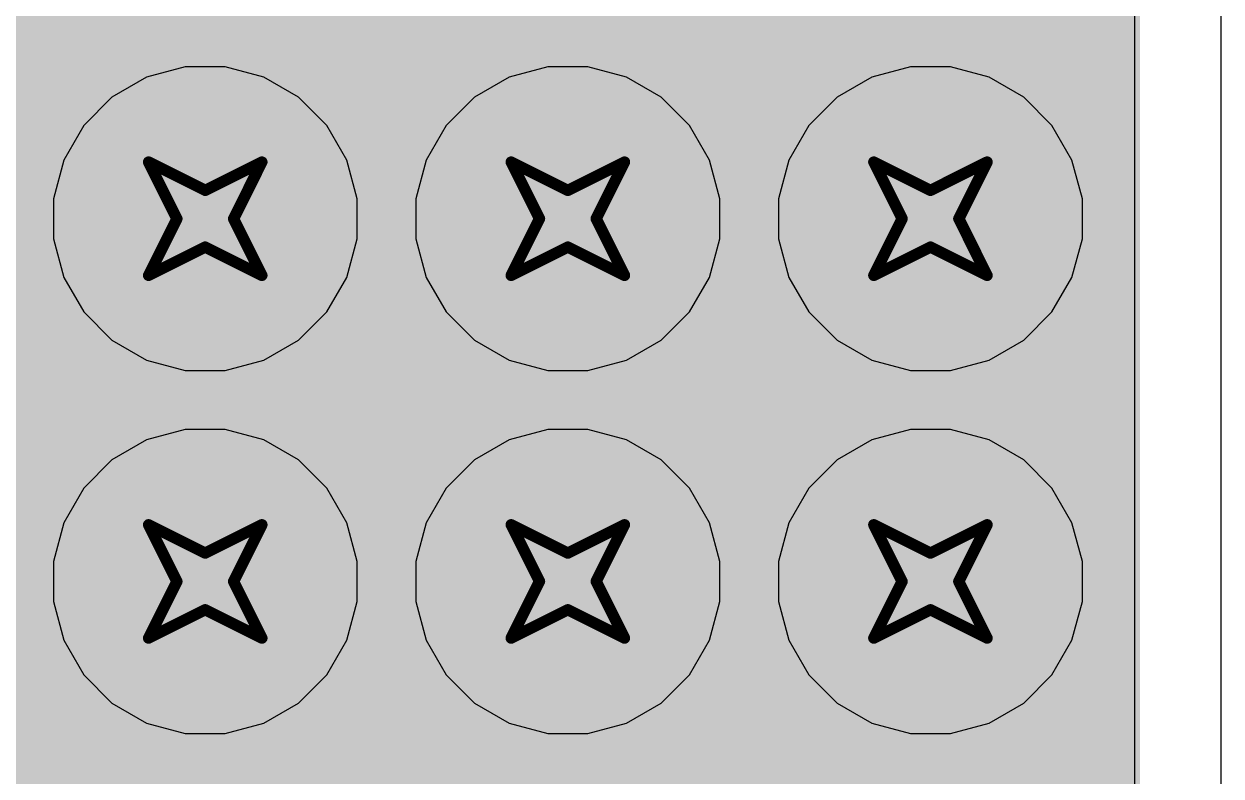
# Model space of a CAD drawing. Header units: inches. Extents: x -36 to 349, y -11 to 240.
# Drawn here: x 108.62 to 113.99, y 25.54 to 28.91 of the extents above; entities that cross this region are included whole.
import ezdxf

# ---------------------------------------------------------------- set-up
doc = ezdxf.new("R2010")
doc.units = ezdxf.units.IN
for name, color, linetype in [('Bottom Layer', 5, 'Continuous'), ('Drill Drawing', 1, 'Continuous'), ('Layer 1', 16, 'Continuous'), ('Layer 2', 76, 'Continuous'), ('Top Layer', 1, 'Continuous'), ('Via Holes', 16, 'Continuous')]:
    doc.layers.add(name, color=color, linetype=linetype)

msp = doc.modelspace()

# ---------------------------------------------------------------- hatches: boundary and pattern name
at = {"layer": 'Bottom Layer'}
h = msp.add_hatch(color=5, dxfattribs=at)
edge = h.paths.add_edge_path()
edge.add_arc((109.4322, 28.0416), 0.3, 0, 360)
h = msp.add_hatch(color=5, dxfattribs=at)
edge = h.paths.add_edge_path()
edge.add_arc((111.0578, 28.0416), 0.3, 0, 360)
h = msp.add_hatch(color=5, dxfattribs=at)
edge = h.paths.add_edge_path()
edge.add_arc((112.6834, 28.0416), 0.3, 0, 360)
h = msp.add_hatch(color=5, dxfattribs=at)
edge = h.paths.add_edge_path()
edge.add_arc((109.4322, 26.416), 0.3, 0, 360)
h = msp.add_hatch(color=5, dxfattribs=at)
edge = h.paths.add_edge_path()
edge.add_arc((111.0578, 26.416), 0.3, 0, 360)
h = msp.add_hatch(color=5, dxfattribs=at)
edge = h.paths.add_edge_path()
edge.add_arc((112.6834, 26.416), 0.3, 0, 360)
at = {"layer": 'Layer 1'}
h = msp.add_hatch(color=16, dxfattribs=at)
edge = h.paths.add_edge_path()
edge.add_arc((109.4322, 28.0416), 0.3, 0, 360)
h = msp.add_hatch(color=16, dxfattribs=at)
edge = h.paths.add_edge_path()
edge.add_arc((111.0578, 28.0416), 0.3, 0, 360)
h = msp.add_hatch(color=16, dxfattribs=at)
edge = h.paths.add_edge_path()
edge.add_arc((112.6834, 28.0416), 0.3, 0, 360)
h = msp.add_hatch(color=16, dxfattribs=at)
edge = h.paths.add_edge_path()
edge.add_arc((109.4322, 26.416), 0.3, 0, 360)
h = msp.add_hatch(color=16, dxfattribs=at)
edge = h.paths.add_edge_path()
edge.add_arc((111.0578, 26.416), 0.3, 0, 360)
h = msp.add_hatch(color=16, dxfattribs=at)
edge = h.paths.add_edge_path()
edge.add_arc((112.6834, 26.416), 0.3, 0, 360)
at = {"layer": 'Layer 2'}
h = msp.add_hatch(color=76, dxfattribs=at)
edge = h.paths.add_edge_path()
edge.add_arc((109.4322, 28.0416), 0.3, 0, 360)
h = msp.add_hatch(color=76, dxfattribs=at)
edge = h.paths.add_edge_path()
edge.add_arc((111.0578, 28.0416), 0.3, 0, 360)
h = msp.add_hatch(color=76, dxfattribs=at)
edge = h.paths.add_edge_path()
edge.add_arc((112.6834, 28.0416), 0.3, 0, 360)
h = msp.add_hatch(color=76, dxfattribs=at)
edge = h.paths.add_edge_path()
edge.add_arc((109.4322, 26.416), 0.3, 0, 360)
h = msp.add_hatch(color=76, dxfattribs=at)
edge = h.paths.add_edge_path()
edge.add_arc((111.0578, 26.416), 0.3, 0, 360)
h = msp.add_hatch(color=76, dxfattribs=at)
edge = h.paths.add_edge_path()
edge.add_arc((112.6834, 26.416), 0.3, 0, 360)
at = {"layer": 'Top Layer'}
msp.add_hatch(color=1, dxfattribs=at).paths.add_polyline_path([(99.7548, 20.447), (113.6232, 20.447), (113.6232, 32.3342), (99.7548, 32.3342)])
h = msp.add_hatch(color=1, dxfattribs=at)
edge = h.paths.add_edge_path()
edge.add_arc((109.4322, 28.0416), 0.3, 0, 360)
h = msp.add_hatch(color=1, dxfattribs=at)
edge = h.paths.add_edge_path()
edge.add_arc((111.0578, 28.0416), 0.3, 0, 360)
h = msp.add_hatch(color=1, dxfattribs=at)
edge = h.paths.add_edge_path()
edge.add_arc((112.6834, 28.0416), 0.3, 0, 360)
h = msp.add_hatch(color=1, dxfattribs=at)
edge = h.paths.add_edge_path()
edge.add_arc((109.4322, 26.416), 0.3, 0, 360)
h = msp.add_hatch(color=1, dxfattribs=at)
edge = h.paths.add_edge_path()
edge.add_arc((111.0578, 26.416), 0.3, 0, 360)
h = msp.add_hatch(color=1, dxfattribs=at)
edge = h.paths.add_edge_path()
edge.add_arc((112.6834, 26.416), 0.3, 0, 360)
at = {"layer": 'Via Holes'}
h = msp.add_hatch(color=7, dxfattribs=at)
edge = h.paths.add_edge_path()
edge.add_arc((109.4322, 28.0416), 0.15, 0, 360)
h = msp.add_hatch(color=7, dxfattribs=at)
edge = h.paths.add_edge_path()
edge.add_arc((111.0578, 28.0416), 0.15, 0, 360)
h = msp.add_hatch(color=7, dxfattribs=at)
edge = h.paths.add_edge_path()
edge.add_arc((112.6834, 28.0416), 0.15, 0, 360)
h = msp.add_hatch(color=7, dxfattribs=at)
edge = h.paths.add_edge_path()
edge.add_arc((109.4322, 26.416), 0.15, 0, 360)
h = msp.add_hatch(color=7, dxfattribs=at)
edge = h.paths.add_edge_path()
edge.add_arc((111.0578, 26.416), 0.15, 0, 360)
h = msp.add_hatch(color=7, dxfattribs=at)
edge = h.paths.add_edge_path()
edge.add_arc((112.6834, 26.416), 0.15, 0, 360)

# ---------------------------------------------------------------- linework, layer by layer
at = {"layer": 'Bottom Layer'}
for p, q in [((113.5978, 32.3342), (113.5978, 1.0414)), ((113.9863, 1.0414), (113.9863, 32.3342))]:
    msp.add_line(p, q, dxfattribs=at)
at = {"layer": 'Drill Drawing'}
for points in [[(109.1782, 28.2956, 0.0508, 0.0508, 0), (109.4322, 28.1686, 0.0508, 0.0508, 0)], [(109.1782, 28.2956, 0.0508, 0.0508, 0), (109.3052, 28.0416, 0.0508, 0.0508, 0)], [(109.4322, 28.1686, 0.0508, 0.0508, 0), (109.6862, 28.2956, 0.0508, 0.0508, 0)], [(109.5592, 28.0416, 0.0508, 0.0508, 0), (109.6862, 28.2956, 0.0508, 0.0508, 0)], [(110.8038, 28.2956, 0.0508, 0.0508, 0), (111.0578, 28.1686, 0.0508, 0.0508, 0)], [(110.8038, 28.2956, 0.0508, 0.0508, 0), (110.9308, 28.0416, 0.0508, 0.0508, 0)], [(111.0578, 28.1686, 0.0508, 0.0508, 0), (111.3118, 28.2956, 0.0508, 0.0508, 0)], [(111.1848, 28.0416, 0.0508, 0.0508, 0), (111.3118, 28.2956, 0.0508, 0.0508, 0)], [(112.4294, 28.2956, 0.0508, 0.0508, 0), (112.6834, 28.1686, 0.0508, 0.0508, 0)], [(112.4294, 28.2956, 0.0508, 0.0508, 0), (112.5564, 28.0416, 0.0508, 0.0508, 0)], [(112.6834, 28.1686, 0.0508, 0.0508, 0), (112.9374, 28.2956, 0.0508, 0.0508, 0)], [(112.8104, 28.0416, 0.0508, 0.0508, 0), (112.9374, 28.2956, 0.0508, 0.0508, 0)], [(109.1782, 27.7876, 0.0508, 0.0508, 0), (109.3052, 28.0416, 0.0508, 0.0508, 0)], [(109.5592, 28.0416, 0.0508, 0.0508, 0), (109.6862, 27.7876, 0.0508, 0.0508, 0)], [(110.8038, 27.7876, 0.0508, 0.0508, 0), (110.9308, 28.0416, 0.0508, 0.0508, 0)], [(111.1848, 28.0416, 0.0508, 0.0508, 0), (111.3118, 27.7876, 0.0508, 0.0508, 0)], [(112.4294, 27.7876, 0.0508, 0.0508, 0), (112.5564, 28.0416, 0.0508, 0.0508, 0)], [(112.8104, 28.0416, 0.0508, 0.0508, 0), (112.9374, 27.7876, 0.0508, 0.0508, 0)], [(109.1782, 27.7876, 0.0508, 0.0508, 0), (109.4322, 27.9146, 0.0508, 0.0508, 0)], [(109.4322, 27.9146, 0.0508, 0.0508, 0), (109.6862, 27.7876, 0.0508, 0.0508, 0)], [(110.8038, 27.7876, 0.0508, 0.0508, 0), (111.0578, 27.9146, 0.0508, 0.0508, 0)], [(111.0578, 27.9146, 0.0508, 0.0508, 0), (111.3118, 27.7876, 0.0508, 0.0508, 0)], [(112.4294, 27.7876, 0.0508, 0.0508, 0), (112.6834, 27.9146, 0.0508, 0.0508, 0)], [(112.6834, 27.9146, 0.0508, 0.0508, 0), (112.9374, 27.7876, 0.0508, 0.0508, 0)], [(109.1782, 26.67, 0.0508, 0.0508, 0), (109.4322, 26.543, 0.0508, 0.0508, 0)], [(109.1782, 26.67, 0.0508, 0.0508, 0), (109.3052, 26.416, 0.0508, 0.0508, 0)], [(109.4322, 26.543, 0.0508, 0.0508, 0), (109.6862, 26.67, 0.0508, 0.0508, 0)], [(109.5592, 26.416, 0.0508, 0.0508, 0), (109.6862, 26.67, 0.0508, 0.0508, 0)], [(110.8038, 26.67, 0.0508, 0.0508, 0), (111.0578, 26.543, 0.0508, 0.0508, 0)], [(110.8038, 26.67, 0.0508, 0.0508, 0), (110.9308, 26.416, 0.0508, 0.0508, 0)], [(111.0578, 26.543, 0.0508, 0.0508, 0), (111.3118, 26.67, 0.0508, 0.0508, 0)], [(111.1848, 26.416, 0.0508, 0.0508, 0), (111.3118, 26.67, 0.0508, 0.0508, 0)], [(112.4294, 26.67, 0.0508, 0.0508, 0), (112.6834, 26.543, 0.0508, 0.0508, 0)], [(112.4294, 26.67, 0.0508, 0.0508, 0), (112.5564, 26.416, 0.0508, 0.0508, 0)], [(112.6834, 26.543, 0.0508, 0.0508, 0), (112.9374, 26.67, 0.0508, 0.0508, 0)], [(112.8104, 26.416, 0.0508, 0.0508, 0), (112.9374, 26.67, 0.0508, 0.0508, 0)], [(109.1782, 26.162, 0.0508, 0.0508, 0), (109.3052, 26.416, 0.0508, 0.0508, 0)], [(109.5592, 26.416, 0.0508, 0.0508, 0), (109.6862, 26.162, 0.0508, 0.0508, 0)], [(110.8038, 26.162, 0.0508, 0.0508, 0), (110.9308, 26.416, 0.0508, 0.0508, 0)], [(111.1848, 26.416, 0.0508, 0.0508, 0), (111.3118, 26.162, 0.0508, 0.0508, 0)], [(112.4294, 26.162, 0.0508, 0.0508, 0), (112.5564, 26.416, 0.0508, 0.0508, 0)], [(112.8104, 26.416, 0.0508, 0.0508, 0), (112.9374, 26.162, 0.0508, 0.0508, 0)], [(109.1782, 26.162, 0.0508, 0.0508, 0), (109.4322, 26.289, 0.0508, 0.0508, 0)], [(109.4322, 26.289, 0.0508, 0.0508, 0), (109.6862, 26.162, 0.0508, 0.0508, 0)], [(110.8038, 26.162, 0.0508, 0.0508, 0), (111.0578, 26.289, 0.0508, 0.0508, 0)], [(111.0578, 26.289, 0.0508, 0.0508, 0), (111.3118, 26.162, 0.0508, 0.0508, 0)], [(112.4294, 26.162, 0.0508, 0.0508, 0), (112.6834, 26.289, 0.0508, 0.0508, 0)], [(112.6834, 26.289, 0.0508, 0.0508, 0), (112.9374, 26.162, 0.0508, 0.0508, 0)]]:
    msp.add_lwpolyline(points, format="xyseb", dxfattribs=at)
for points in [[(109.1655, 28.2956, 0.0254, 0.0254, 1), (109.1909, 28.2956, 0.0254, 0.0254, 1)], [(109.1655, 28.2956, 0.0254, 0.0254, 1), (109.1909, 28.2956, 0.0254, 0.0254, 1)], [(109.6735, 28.2956, 0.0254, 0.0254, 1), (109.6989, 28.2956, 0.0254, 0.0254, 1)], [(109.6735, 28.2956, 0.0254, 0.0254, 1), (109.6989, 28.2956, 0.0254, 0.0254, 1)], [(110.7911, 28.2956, 0.0254, 0.0254, 1), (110.8165, 28.2956, 0.0254, 0.0254, 1)], [(110.7911, 28.2956, 0.0254, 0.0254, 1), (110.8165, 28.2956, 0.0254, 0.0254, 1)], [(111.2991, 28.2956, 0.0254, 0.0254, 1), (111.3245, 28.2956, 0.0254, 0.0254, 1)], [(111.2991, 28.2956, 0.0254, 0.0254, 1), (111.3245, 28.2956, 0.0254, 0.0254, 1)], [(112.4167, 28.2956, 0.0254, 0.0254, 1), (112.4421, 28.2956, 0.0254, 0.0254, 1)], [(112.4167, 28.2956, 0.0254, 0.0254, 1), (112.4421, 28.2956, 0.0254, 0.0254, 1)], [(112.9247, 28.2956, 0.0254, 0.0254, 1), (112.9501, 28.2956, 0.0254, 0.0254, 1)], [(112.9247, 28.2956, 0.0254, 0.0254, 1), (112.9501, 28.2956, 0.0254, 0.0254, 1)], [(109.4195, 28.1686, 0.0254, 0.0254, 1), (109.4449, 28.1686, 0.0254, 0.0254, 1)], [(109.4195, 28.1686, 0.0254, 0.0254, 1), (109.4449, 28.1686, 0.0254, 0.0254, 1)], [(111.0451, 28.1686, 0.0254, 0.0254, 1), (111.0705, 28.1686, 0.0254, 0.0254, 1)], [(111.0451, 28.1686, 0.0254, 0.0254, 1), (111.0705, 28.1686, 0.0254, 0.0254, 1)], [(112.6707, 28.1686, 0.0254, 0.0254, 1), (112.6961, 28.1686, 0.0254, 0.0254, 1)], [(112.6707, 28.1686, 0.0254, 0.0254, 1), (112.6961, 28.1686, 0.0254, 0.0254, 1)], [(109.2925, 28.0416, 0.0254, 0.0254, 1), (109.3179, 28.0416, 0.0254, 0.0254, 1)], [(109.2925, 28.0416, 0.0254, 0.0254, 1), (109.3179, 28.0416, 0.0254, 0.0254, 1)], [(109.5465, 28.0416, 0.0254, 0.0254, 1), (109.5719, 28.0416, 0.0254, 0.0254, 1)], [(109.5465, 28.0416, 0.0254, 0.0254, 1), (109.5719, 28.0416, 0.0254, 0.0254, 1)], [(110.9181, 28.0416, 0.0254, 0.0254, 1), (110.9435, 28.0416, 0.0254, 0.0254, 1)], [(110.9181, 28.0416, 0.0254, 0.0254, 1), (110.9435, 28.0416, 0.0254, 0.0254, 1)], [(111.1721, 28.0416, 0.0254, 0.0254, 1), (111.1975, 28.0416, 0.0254, 0.0254, 1)], [(111.1721, 28.0416, 0.0254, 0.0254, 1), (111.1975, 28.0416, 0.0254, 0.0254, 1)], [(112.5437, 28.0416, 0.0254, 0.0254, 1), (112.5691, 28.0416, 0.0254, 0.0254, 1)], [(112.5437, 28.0416, 0.0254, 0.0254, 1), (112.5691, 28.0416, 0.0254, 0.0254, 1)], [(112.7977, 28.0416, 0.0254, 0.0254, 1), (112.8231, 28.0416, 0.0254, 0.0254, 1)], [(112.7977, 28.0416, 0.0254, 0.0254, 1), (112.8231, 28.0416, 0.0254, 0.0254, 1)], [(109.4195, 27.9146, 0.0254, 0.0254, 1), (109.4449, 27.9146, 0.0254, 0.0254, 1)], [(109.4195, 27.9146, 0.0254, 0.0254, 1), (109.4449, 27.9146, 0.0254, 0.0254, 1)], [(111.0451, 27.9146, 0.0254, 0.0254, 1), (111.0705, 27.9146, 0.0254, 0.0254, 1)], [(111.0451, 27.9146, 0.0254, 0.0254, 1), (111.0705, 27.9146, 0.0254, 0.0254, 1)], [(112.6707, 27.9146, 0.0254, 0.0254, 1), (112.6961, 27.9146, 0.0254, 0.0254, 1)], [(112.6707, 27.9146, 0.0254, 0.0254, 1), (112.6961, 27.9146, 0.0254, 0.0254, 1)], [(109.1655, 27.7876, 0.0254, 0.0254, 1), (109.1909, 27.7876, 0.0254, 0.0254, 1)], [(109.1655, 27.7876, 0.0254, 0.0254, 1), (109.1909, 27.7876, 0.0254, 0.0254, 1)], [(109.6735, 27.7876, 0.0254, 0.0254, 1), (109.6989, 27.7876, 0.0254, 0.0254, 1)], [(109.6735, 27.7876, 0.0254, 0.0254, 1), (109.6989, 27.7876, 0.0254, 0.0254, 1)], [(110.7911, 27.7876, 0.0254, 0.0254, 1), (110.8165, 27.7876, 0.0254, 0.0254, 1)], [(110.7911, 27.7876, 0.0254, 0.0254, 1), (110.8165, 27.7876, 0.0254, 0.0254, 1)], [(111.2991, 27.7876, 0.0254, 0.0254, 1), (111.3245, 27.7876, 0.0254, 0.0254, 1)], [(111.2991, 27.7876, 0.0254, 0.0254, 1), (111.3245, 27.7876, 0.0254, 0.0254, 1)], [(112.4167, 27.7876, 0.0254, 0.0254, 1), (112.4421, 27.7876, 0.0254, 0.0254, 1)], [(112.4167, 27.7876, 0.0254, 0.0254, 1), (112.4421, 27.7876, 0.0254, 0.0254, 1)], [(112.9247, 27.7876, 0.0254, 0.0254, 1), (112.9501, 27.7876, 0.0254, 0.0254, 1)], [(112.9247, 27.7876, 0.0254, 0.0254, 1), (112.9501, 27.7876, 0.0254, 0.0254, 1)], [(109.1655, 26.67, 0.0254, 0.0254, 1), (109.1909, 26.67, 0.0254, 0.0254, 1)], [(109.1655, 26.67, 0.0254, 0.0254, 1), (109.1909, 26.67, 0.0254, 0.0254, 1)], [(109.6735, 26.67, 0.0254, 0.0254, 1), (109.6989, 26.67, 0.0254, 0.0254, 1)], [(109.6735, 26.67, 0.0254, 0.0254, 1), (109.6989, 26.67, 0.0254, 0.0254, 1)], [(110.7911, 26.67, 0.0254, 0.0254, 1), (110.8165, 26.67, 0.0254, 0.0254, 1)], [(110.7911, 26.67, 0.0254, 0.0254, 1), (110.8165, 26.67, 0.0254, 0.0254, 1)], [(111.2991, 26.67, 0.0254, 0.0254, 1), (111.3245, 26.67, 0.0254, 0.0254, 1)], [(111.2991, 26.67, 0.0254, 0.0254, 1), (111.3245, 26.67, 0.0254, 0.0254, 1)], [(112.4167, 26.67, 0.0254, 0.0254, 1), (112.4421, 26.67, 0.0254, 0.0254, 1)], [(112.4167, 26.67, 0.0254, 0.0254, 1), (112.4421, 26.67, 0.0254, 0.0254, 1)], [(112.9247, 26.67, 0.0254, 0.0254, 1), (112.9501, 26.67, 0.0254, 0.0254, 1)], [(112.9247, 26.67, 0.0254, 0.0254, 1), (112.9501, 26.67, 0.0254, 0.0254, 1)], [(109.4195, 26.543, 0.0254, 0.0254, 1), (109.4449, 26.543, 0.0254, 0.0254, 1)], [(109.4195, 26.543, 0.0254, 0.0254, 1), (109.4449, 26.543, 0.0254, 0.0254, 1)], [(111.0451, 26.543, 0.0254, 0.0254, 1), (111.0705, 26.543, 0.0254, 0.0254, 1)], [(111.0451, 26.543, 0.0254, 0.0254, 1), (111.0705, 26.543, 0.0254, 0.0254, 1)], [(112.6707, 26.543, 0.0254, 0.0254, 1), (112.6961, 26.543, 0.0254, 0.0254, 1)], [(112.6707, 26.543, 0.0254, 0.0254, 1), (112.6961, 26.543, 0.0254, 0.0254, 1)], [(109.2925, 26.416, 0.0254, 0.0254, 1), (109.3179, 26.416, 0.0254, 0.0254, 1)], [(109.2925, 26.416, 0.0254, 0.0254, 1), (109.3179, 26.416, 0.0254, 0.0254, 1)], [(109.5465, 26.416, 0.0254, 0.0254, 1), (109.5719, 26.416, 0.0254, 0.0254, 1)], [(109.5465, 26.416, 0.0254, 0.0254, 1), (109.5719, 26.416, 0.0254, 0.0254, 1)], [(110.9181, 26.416, 0.0254, 0.0254, 1), (110.9435, 26.416, 0.0254, 0.0254, 1)], [(110.9181, 26.416, 0.0254, 0.0254, 1), (110.9435, 26.416, 0.0254, 0.0254, 1)], [(111.1721, 26.416, 0.0254, 0.0254, 1), (111.1975, 26.416, 0.0254, 0.0254, 1)], [(111.1721, 26.416, 0.0254, 0.0254, 1), (111.1975, 26.416, 0.0254, 0.0254, 1)], [(112.5437, 26.416, 0.0254, 0.0254, 1), (112.5691, 26.416, 0.0254, 0.0254, 1)], [(112.5437, 26.416, 0.0254, 0.0254, 1), (112.5691, 26.416, 0.0254, 0.0254, 1)], [(112.7977, 26.416, 0.0254, 0.0254, 1), (112.8231, 26.416, 0.0254, 0.0254, 1)], [(112.7977, 26.416, 0.0254, 0.0254, 1), (112.8231, 26.416, 0.0254, 0.0254, 1)], [(109.4195, 26.289, 0.0254, 0.0254, 1), (109.4449, 26.289, 0.0254, 0.0254, 1)], [(109.4195, 26.289, 0.0254, 0.0254, 1), (109.4449, 26.289, 0.0254, 0.0254, 1)], [(111.0451, 26.289, 0.0254, 0.0254, 1), (111.0705, 26.289, 0.0254, 0.0254, 1)], [(111.0451, 26.289, 0.0254, 0.0254, 1), (111.0705, 26.289, 0.0254, 0.0254, 1)], [(112.6707, 26.289, 0.0254, 0.0254, 1), (112.6961, 26.289, 0.0254, 0.0254, 1)], [(112.6707, 26.289, 0.0254, 0.0254, 1), (112.6961, 26.289, 0.0254, 0.0254, 1)], [(109.1655, 26.162, 0.0254, 0.0254, 1), (109.1909, 26.162, 0.0254, 0.0254, 1)], [(109.1655, 26.162, 0.0254, 0.0254, 1), (109.1909, 26.162, 0.0254, 0.0254, 1)], [(109.6735, 26.162, 0.0254, 0.0254, 1), (109.6989, 26.162, 0.0254, 0.0254, 1)], [(109.6735, 26.162, 0.0254, 0.0254, 1), (109.6989, 26.162, 0.0254, 0.0254, 1)], [(110.7911, 26.162, 0.0254, 0.0254, 1), (110.8165, 26.162, 0.0254, 0.0254, 1)], [(110.7911, 26.162, 0.0254, 0.0254, 1), (110.8165, 26.162, 0.0254, 0.0254, 1)], [(111.2991, 26.162, 0.0254, 0.0254, 1), (111.3245, 26.162, 0.0254, 0.0254, 1)], [(111.2991, 26.162, 0.0254, 0.0254, 1), (111.3245, 26.162, 0.0254, 0.0254, 1)], [(112.4167, 26.162, 0.0254, 0.0254, 1), (112.4421, 26.162, 0.0254, 0.0254, 1)], [(112.4167, 26.162, 0.0254, 0.0254, 1), (112.4421, 26.162, 0.0254, 0.0254, 1)], [(112.9247, 26.162, 0.0254, 0.0254, 1), (112.9501, 26.162, 0.0254, 0.0254, 1)], [(112.9247, 26.162, 0.0254, 0.0254, 1), (112.9501, 26.162, 0.0254, 0.0254, 1)]]:
    msp.add_lwpolyline(points, format="xyseb", close=True, dxfattribs=at)
at = {"layer": 'Layer 1'}
for p, q in [((109.3425, 28.7226), (109.1693, 28.6762)), ((109.5219, 28.7226), (109.3425, 28.7226)), ((109.6951, 28.6762), (109.5219, 28.7226)), ((110.9681, 28.7226), (110.7949, 28.6762)), ((111.1475, 28.7226), (110.9681, 28.7226)), ((111.3207, 28.6762), (111.1475, 28.7226)), ((112.5937, 28.7226), (112.4205, 28.6762)), ((112.7731, 28.7226), (112.5937, 28.7226)), ((112.9463, 28.6762), (112.7731, 28.7226)), ((109.1693, 28.6762), (109.0141, 28.5865)), ((109.8503, 28.5865), (109.6951, 28.6762)), ((110.7949, 28.6762), (110.6397, 28.5865)), ((111.4759, 28.5865), (111.3207, 28.6762)), ((112.4205, 28.6762), (112.2653, 28.5865)), ((113.1015, 28.5865), (112.9463, 28.6762)), ((109.0141, 28.5865), (108.8873, 28.4597)), ((109.9771, 28.4597), (109.8503, 28.5865)), ((110.6397, 28.5865), (110.5129, 28.4597)), ((111.6027, 28.4597), (111.4759, 28.5865)), ((112.2653, 28.5865), (112.1385, 28.4597)), ((113.2283, 28.4597), (113.1015, 28.5865)), ((108.8873, 28.4597), (108.7976, 28.3045)), ((110.0668, 28.3045), (109.9771, 28.4597)), ((110.5129, 28.4597), (110.4232, 28.3045)), ((111.6924, 28.3045), (111.6027, 28.4597)), ((112.1385, 28.4597), (112.0488, 28.3045)), ((113.318, 28.3045), (113.2283, 28.4597)), ((108.7976, 28.3045), (108.7512, 28.1313)), ((110.1132, 28.1313), (110.0668, 28.3045)), ((110.4232, 28.3045), (110.3768, 28.1313)), ((111.7388, 28.1313), (111.6924, 28.3045)), ((112.0488, 28.3045), (112.0024, 28.1313)), ((113.3644, 28.1313), (113.318, 28.3045)), ((108.7512, 28.1313), (108.7512, 27.9519)), ((110.1132, 27.9519), (110.1132, 28.1313)), ((110.3768, 28.1313), (110.3768, 27.9519)), ((111.7388, 27.9519), (111.7388, 28.1313)), ((112.0024, 28.1313), (112.0024, 27.9519)), ((113.3644, 27.9519), (113.3644, 28.1313)), ((108.7512, 27.9519), (108.7976, 27.7787)), ((110.0668, 27.7787), (110.1132, 27.9519)), ((110.3768, 27.9519), (110.4232, 27.7787)), ((111.6924, 27.7787), (111.7388, 27.9519)), ((112.0024, 27.9519), (112.0488, 27.7787)), ((113.318, 27.7787), (113.3644, 27.9519)), ((108.7976, 27.7787), (108.8873, 27.6235)), ((109.9771, 27.6235), (110.0668, 27.7787)), ((110.4232, 27.7787), (110.5129, 27.6235)), ((111.6027, 27.6235), (111.6924, 27.7787)), ((112.0488, 27.7787), (112.1385, 27.6235)), ((113.2283, 27.6235), (113.318, 27.7787)), ((108.8873, 27.6235), (109.0141, 27.4967)), ((109.8503, 27.4967), (109.9771, 27.6235)), ((110.5129, 27.6235), (110.6397, 27.4967)), ((111.4759, 27.4967), (111.6027, 27.6235)), ((112.1385, 27.6235), (112.2653, 27.4967)), ((113.1015, 27.4967), (113.2283, 27.6235)), ((109.0141, 27.4967), (109.1693, 27.407)), ((109.6951, 27.407), (109.8503, 27.4967)), ((110.6397, 27.4967), (110.7949, 27.407)), ((111.3207, 27.407), (111.4759, 27.4967)), ((112.2653, 27.4967), (112.4205, 27.407)), ((112.9463, 27.407), (113.1015, 27.4967)), ((109.1693, 27.407), (109.3425, 27.3606)), ((109.5219, 27.3606), (109.6951, 27.407)), ((110.7949, 27.407), (110.9681, 27.3606)), ((111.1475, 27.3606), (111.3207, 27.407)), ((112.4205, 27.407), (112.5937, 27.3606)), ((112.7731, 27.3606), (112.9463, 27.407)), ((109.3425, 27.3606), (109.5219, 27.3606)), ((110.9681, 27.3606), (111.1475, 27.3606)), ((112.5937, 27.3606), (112.7731, 27.3606)), ((109.1693, 27.0506), (109.0141, 26.9609)), ((109.3425, 27.097), (109.1693, 27.0506)), ((109.5219, 27.097), (109.3425, 27.097)), ((109.6951, 27.0506), (109.5219, 27.097)), ((109.8503, 26.9609), (109.6951, 27.0506)), ((110.7949, 27.0506), (110.6397, 26.9609)), ((110.9681, 27.097), (110.7949, 27.0506)), ((111.1475, 27.097), (110.9681, 27.097)), ((111.3207, 27.0506), (111.1475, 27.097)), ((111.4759, 26.9609), (111.3207, 27.0506)), ((112.4205, 27.0506), (112.2653, 26.9609)), ((112.5937, 27.097), (112.4205, 27.0506)), ((112.7731, 27.097), (112.5937, 27.097)), ((112.9463, 27.0506), (112.7731, 27.097)), ((113.1015, 26.9609), (112.9463, 27.0506)), ((109.0141, 26.9609), (108.8873, 26.8341)), ((109.9771, 26.8341), (109.8503, 26.9609)), ((110.6397, 26.9609), (110.5129, 26.8341)), ((111.6027, 26.8341), (111.4759, 26.9609)), ((112.2653, 26.9609), (112.1385, 26.8341)), ((113.2283, 26.8341), (113.1015, 26.9609)), ((108.8873, 26.8341), (108.7976, 26.6789)), ((110.0668, 26.6789), (109.9771, 26.8341)), ((110.5129, 26.8341), (110.4232, 26.6789)), ((111.6924, 26.6789), (111.6027, 26.8341)), ((112.1385, 26.8341), (112.0488, 26.6789)), ((113.318, 26.6789), (113.2283, 26.8341)), ((108.7976, 26.6789), (108.7512, 26.5057)), ((110.1132, 26.5057), (110.0668, 26.6789)), ((110.4232, 26.6789), (110.3768, 26.5057)), ((111.7388, 26.5057), (111.6924, 26.6789)), ((112.0488, 26.6789), (112.0024, 26.5057)), ((113.3644, 26.5057), (113.318, 26.6789)), ((108.7512, 26.5057), (108.7512, 26.3263)), ((110.1132, 26.3263), (110.1132, 26.5057)), ((110.3768, 26.5057), (110.3768, 26.3263)), ((111.7388, 26.3263), (111.7388, 26.5057)), ((112.0024, 26.5057), (112.0024, 26.3263)), ((113.3644, 26.3263), (113.3644, 26.5057)), ((108.7512, 26.3263), (108.7976, 26.1531)), ((110.0668, 26.1531), (110.1132, 26.3263)), ((110.3768, 26.3263), (110.4232, 26.1531)), ((111.6924, 26.1531), (111.7388, 26.3263)), ((112.0024, 26.3263), (112.0488, 26.1531)), ((113.318, 26.1531), (113.3644, 26.3263)), ((108.7976, 26.1531), (108.8873, 25.9979)), ((109.9771, 25.9979), (110.0668, 26.1531)), ((110.4232, 26.1531), (110.5129, 25.9979)), ((111.6027, 25.9979), (111.6924, 26.1531)), ((112.0488, 26.1531), (112.1385, 25.9979)), ((113.2283, 25.9979), (113.318, 26.1531)), ((108.8873, 25.9979), (109.0141, 25.8711)), ((109.8503, 25.8711), (109.9771, 25.9979)), ((110.5129, 25.9979), (110.6397, 25.8711)), ((111.4759, 25.8711), (111.6027, 25.9979)), ((112.1385, 25.9979), (112.2653, 25.8711)), ((113.1015, 25.8711), (113.2283, 25.9979)), ((109.0141, 25.8711), (109.1693, 25.7814)), ((109.6951, 25.7814), (109.8503, 25.8711)), ((110.6397, 25.8711), (110.7949, 25.7814)), ((111.3207, 25.7814), (111.4759, 25.8711)), ((112.2653, 25.8711), (112.4205, 25.7814)), ((112.9463, 25.7814), (113.1015, 25.8711)), ((109.1693, 25.7814), (109.3425, 25.735)), ((109.5219, 25.735), (109.6951, 25.7814)), ((110.7949, 25.7814), (110.9681, 25.735)), ((111.1475, 25.735), (111.3207, 25.7814)), ((112.4205, 25.7814), (112.5937, 25.735)), ((112.7731, 25.735), (112.9463, 25.7814)), ((109.3425, 25.735), (109.5219, 25.735)), ((110.9681, 25.735), (111.1475, 25.735)), ((112.5937, 25.735), (112.7731, 25.735))]:
    msp.add_line(p, q, dxfattribs=at)

doc.saveas('drawing.dxf')
